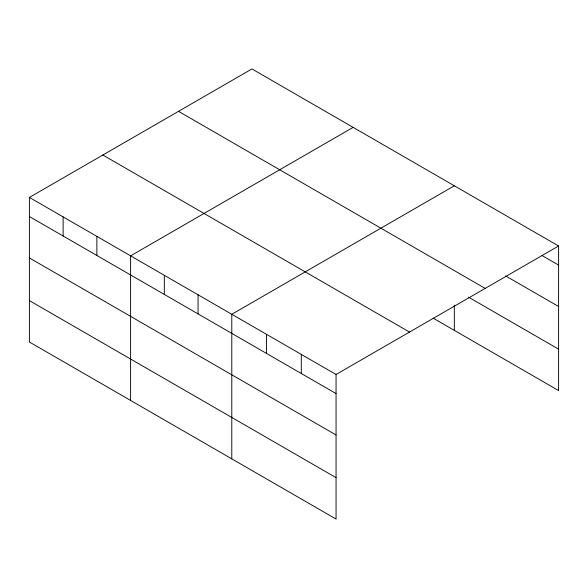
<?xml version="1.0" encoding="UTF-8"?>
<svg xmlns="http://www.w3.org/2000/svg" width="588" height="588" viewBox="0 0 588 588"><rect width="100%" height="100%" fill="white"/><g stroke="black" fill="none" stroke-linecap="round" stroke-linejoin="round"><path stroke-width="0.88" d="M29.4 197.428L336.057 374.475L336.057 519.057L29.4 342.01L29.4 197.428L251.943 68.943L558.6 245.99L558.6 390.572L433.158 318.145M353.138 127.368L130.595 255.854L130.595 400.435M454.34 185.793L231.79 314.279L231.79 458.86M336.057 374.475L558.6 245.99M542.011 255.523L558.6 265.1M505.68 275.948L558.6 306.502M178.502 111.345L485.159 288.392M468.555 297.175L558.6 349.162M102.841 155.026L409.498 332.073M29.4 216.538L336.057 393.585M29.4 257.941L336.057 434.988M29.4 300.608L336.057 477.647M454.34 305.172L454.34 330.375M301.299 354.41L301.299 373.52M266.548 334.344L266.548 353.454M198.06 294.801L198.06 313.911M164.331 275.331L164.331 294.441M96.866 236.376L96.866 255.486M63.129 216.906L63.129 236.016"/></g></svg>
